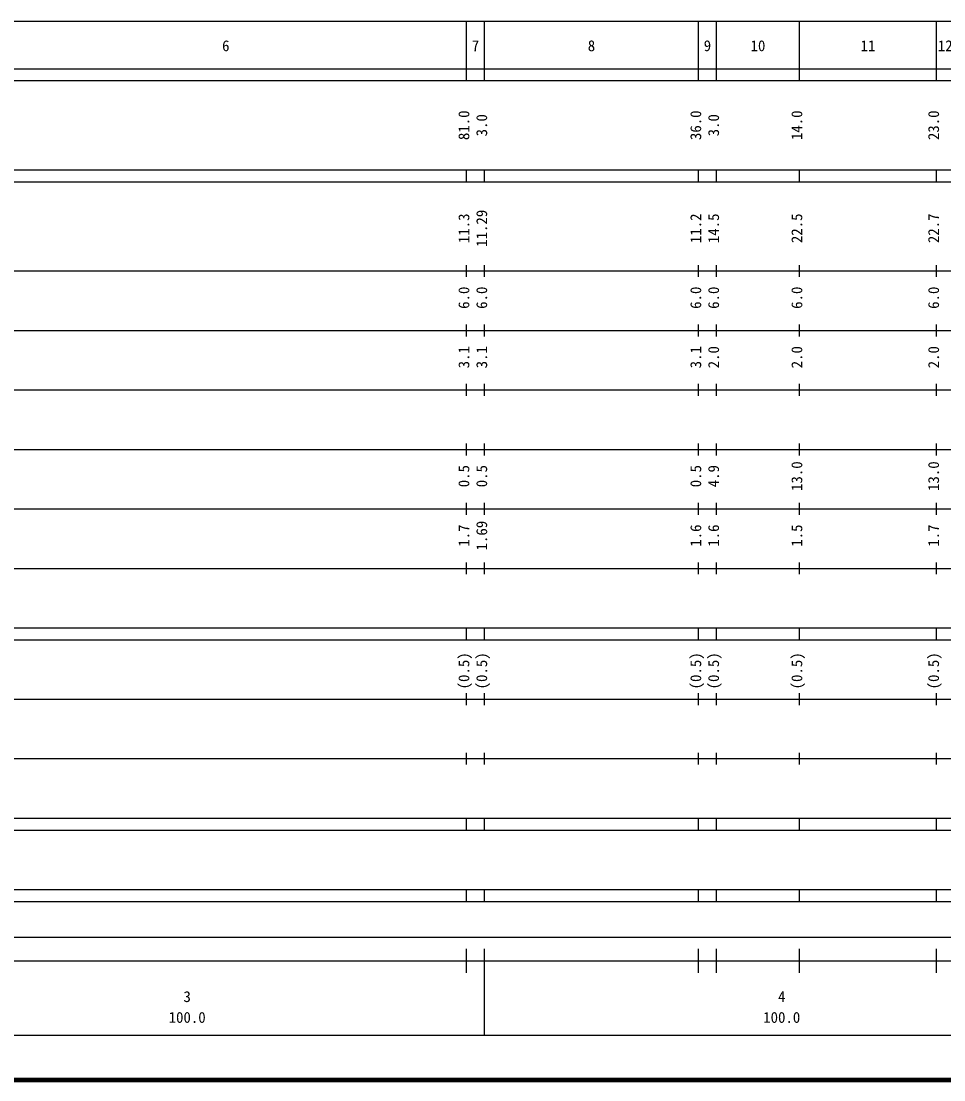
# Model space of a CAD drawing. Units: millimetres on the paper, enlarged 1000 times. Extents: x 40000 to 680000, y 20000 to 380000.
# Drawn here: x 290081 to 445261, y 20000 to 198000 of the extents above; entities that cross this region are included whole.
import ezdxf
from ezdxf.enums import TextEntityAlignment as Align

# ---------------------------------------------------------------- set-up
doc = ezdxf.new("R2010")
doc.units = ezdxf.units.MM
doc.header["$LTSCALE"] = 1000
doc.layers.add('M-TTL', color=2, linetype='Continuous', lineweight=140)
doc.layers.add('M-TTL-BAND', color=7, linetype='Continuous', lineweight=25)
doc.styles.add('ＭＳ ゴシック', font='')
doc.styles.get('ＭＳ ゴシック').set_extended_font_data('MS Gothic')

msp = doc.modelspace()

# ---------------------------------------------------------------- linework, layer by layer
at = {"layer": 'M-TTL'}
msp.add_line((40000, 20000), (680000, 20000), dxfattribs=at)
at = {"layer": 'M-TTL-BAND'}
for p, q in [((68000, 198000), (579000, 198000)), ((365000, 188000), (365000, 198000)), ((368000, 188000), (368000, 198000)), ((404000, 188000), (404000, 198000)), ((407000, 188000), (407000, 198000)), ((421000, 188000), (421000, 198000)), ((444000, 188000), (444000, 198000)), ((40000, 190000), (579000, 190000)), ((40000, 188000), (579000, 188000)), ((40000, 173000), (579000, 173000)), ((365000, 171000), (365000, 173000)), ((368000, 171000), (368000, 173000)), ((404000, 171000), (404000, 173000)), ((407000, 171000), (407000, 173000)), ((421000, 171000), (421000, 173000)), ((444000, 171000), (444000, 173000)), ((40000, 171000), (579000, 171000)), ((365000, 155000), (365000, 157000)), ((368000, 155000), (368000, 157000)), ((404000, 155000), (404000, 157000)), ((407000, 155000), (407000, 157000)), ((421000, 155000), (421000, 157000)), ((444000, 155000), (444000, 157000)), ((40000, 156000), (579000, 156000)), ((46000, 146000), (579000, 146000)), ((365000, 145000), (365000, 147000)), ((368000, 145000), (368000, 147000)), ((404000, 145000), (404000, 147000)), ((407000, 145000), (407000, 147000)), ((421000, 145000), (421000, 147000)), ((444000, 145000), (444000, 147000)), ((52000, 136000), (579000, 136000)), ((365000, 135000), (365000, 137000)), ((368000, 135000), (368000, 137000)), ((404000, 135000), (404000, 137000)), ((407000, 135000), (407000, 137000)), ((421000, 135000), (421000, 137000)), ((444000, 135000), (444000, 137000)), ((365000, 125000), (365000, 127000)), ((368000, 125000), (368000, 127000)), ((404000, 125000), (404000, 127000)), ((407000, 125000), (407000, 127000)), ((421000, 125000), (421000, 127000)), ((444000, 125000), (444000, 127000)), ((46000, 126000), (579000, 126000)), ((52000, 116000), (579000, 116000)), ((365000, 115000), (365000, 117000)), ((368000, 115000), (368000, 117000)), ((404000, 115000), (404000, 117000)), ((407000, 115000), (407000, 117000)), ((421000, 115000), (421000, 117000)), ((444000, 115000), (444000, 117000)), ((365000, 105000), (365000, 107000)), ((368000, 105000), (368000, 107000)), ((404000, 105000), (404000, 107000)), ((407000, 105000), (407000, 107000)), ((421000, 105000), (421000, 107000)), ((444000, 105000), (444000, 107000)), ((46000, 106000), (579000, 106000)), ((40000, 96000), (579000, 96000)), ((365000, 94000), (365000, 96000)), ((368000, 94000), (368000, 96000)), ((404000, 94000), (404000, 96000)), ((407000, 94000), (407000, 96000)), ((421000, 94000), (421000, 96000)), ((444000, 94000), (444000, 96000)), ((40000, 94000), (579000, 94000)), ((49000, 84000), (579000, 84000)), ((365000, 83000), (365000, 85000)), ((368000, 83000), (368000, 85000)), ((404000, 83000), (404000, 85000)), ((407000, 83000), (407000, 85000)), ((421000, 83000), (421000, 85000)), ((444000, 83000), (444000, 85000)), ((365000, 73000), (365000, 75000)), ((368000, 73000), (368000, 75000)), ((404000, 73000), (404000, 75000)), ((407000, 73000), (407000, 75000)), ((421000, 73000), (421000, 75000)), ((444000, 73000), (444000, 75000)), ((40000, 74000), (579000, 74000)), ((40000, 64000), (579000, 64000)), ((365000, 62000), (365000, 64000)), ((368000, 62000), (368000, 64000)), ((404000, 62000), (404000, 64000)), ((407000, 62000), (407000, 64000)), ((421000, 62000), (421000, 64000)), ((444000, 62000), (444000, 64000)), ((40000, 62000), (579000, 62000)), ((40000, 52000), (579000, 52000)), ((365000, 50000), (365000, 52000)), ((368000, 50000), (368000, 52000)), ((404000, 50000), (404000, 52000)), ((407000, 50000), (407000, 52000)), ((421000, 50000), (421000, 52000)), ((444000, 50000), (444000, 52000)), ((40000, 50000), (579000, 50000)), ((71000, 44000), (565000, 44000)), ((365000, 38000), (365000, 42000)), ((368000, 27500), (368000, 42000)), ((404000, 38000), (404000, 42000)), ((407000, 38000), (407000, 42000)), ((421000, 38000), (421000, 42000)), ((444000, 38000), (444000, 42000)), ((40000, 40000), (579000, 40000)), ((68000, 27500), (579000, 27500))]:
    msp.add_line(p, q, dxfattribs=at)

# ---------------------------------------------------------------- texts
at = {"layer": 'M-TTL-BAND', "style": 'ＭＳ ゴシック'}
for s, p in [('6', (324500, 192405)), ('7', (366500, 192405)), ('8', (386000, 192405)), ('9', (405500, 192405)), ('10', (414000, 192405)), ('11', (432500, 192405)), ('12', (445500, 192405)), ('3', (318000, 32523)), ('4', (418000, 32523)), ('100.0', (318000, 29033)), ('100.0', (418000, 29033))]:
    msp.add_text(s, height=1833, dxfattribs=at).set_placement(p, align=Align.BOTTOM_CENTER)
for s, p in [('81.0', (366000, 180500)), ('3.0', (369000, 180500)), ('36.0', (405000, 180500)), ('3.0', (408000, 180500)), ('14.0', (422000, 180500)), ('23.0', (445000, 180500)), ('11.29', (369000, 163174)), ('11.2', (405000, 163174)), ('11.3', (366000, 163174)), ('14.5', (408000, 163174)), ('22.5', (422000, 163174)), ('22.7', (445000, 163174)), ('6.0', (366000, 151500)), ('6.0', (369000, 151500)), ('6.0', (405000, 151500)), ('6.0', (408000, 151500)), ('6.0', (422000, 151500)), ('6.0', (445000, 151500)), ('3.1', (366000, 141500)), ('3.1', (369000, 141500)), ('3.1', (405000, 141500)), ('2.0', (408000, 141500)), ('2.0', (422000, 141500)), ('2.0', (445000, 141500)), ('0.5', (366000, 121500)), ('0.5', (369000, 121500)), ('0.5', (405000, 121500)), ('4.9', (408000, 121500)), ('13.0', (422000, 121500)), ('13.0', (445000, 121500)), ('1.7', (366000, 111500)), ('1.69', (369000, 111500)), ('1.6', (405000, 111500)), ('1.6', (408000, 111500)), ('1.5', (422000, 111500)), ('1.7', (445000, 111500)), ('(0.5)', (366000, 88764)), ('(0.5)', (369000, 88764)), ('(0.5)', (405000, 88764)), ('(0.5)', (408000, 88764)), ('(0.5)', (422000, 88764)), ('(0.5)', (445000, 88764))]:
    msp.add_text(s, height=1833, rotation=90, dxfattribs=at).set_placement(p, align=Align.BOTTOM_CENTER)

doc.saveas('drawing.dxf')
